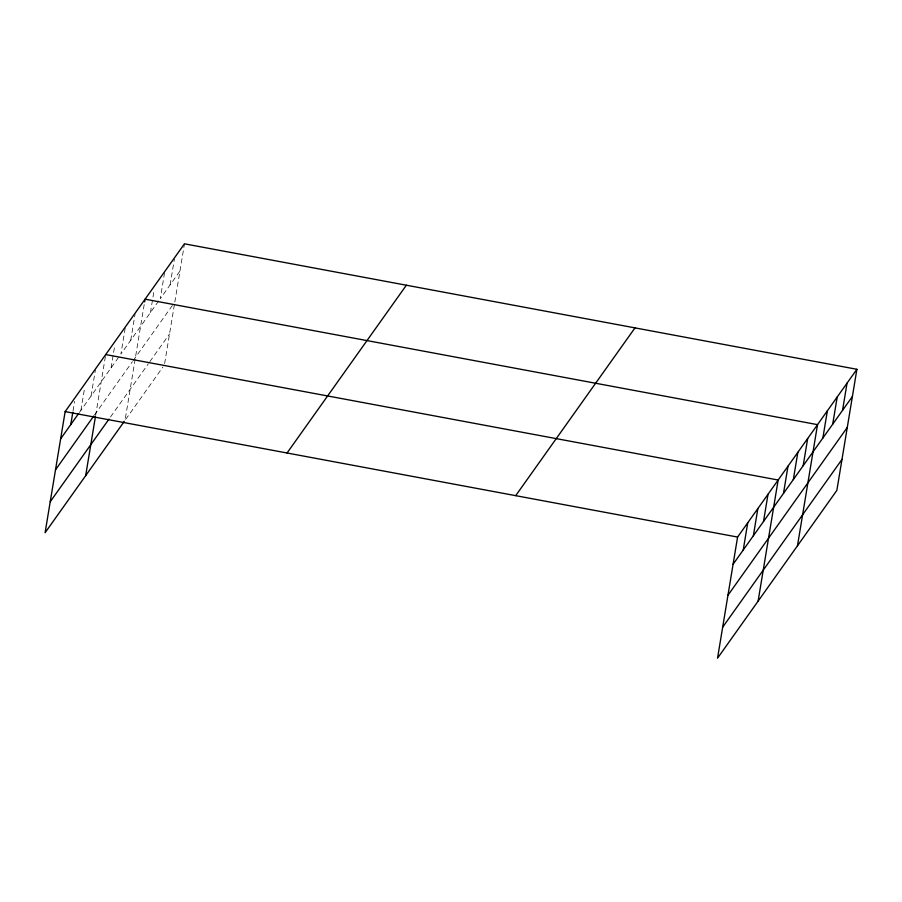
<?xml version="1.0" encoding="UTF-8"?>
<svg xmlns="http://www.w3.org/2000/svg" width="902" height="902" viewBox="0 0 902 902"><rect width="100%" height="100%" fill="white"/><g stroke="black" fill="none" stroke-linecap="round" stroke-linejoin="round"><path stroke-width="0.68" stroke-dasharray="4.51 3.38" d="M73.039 410.94L74.618 401.424M80.932 410.297L84.529 388.514M91.068 396.034L95.353 370.17M95.623 415.529L105.489 355.907M111.059 367.926L114.655 346.154M125.175 328.227L120.902 354.091L158.752 300.851M130.745 340.246L135.018 314.381M144.185 304.628L125.04 420.298L162.901 367.058M150.431 312.566L154.028 290.782M164.547 272.855L160.274 298.72L179.96 271.04M170.117 284.874L174.39 259.021M164.638 363.585L174.593 303.41M174.83 302.023L184.459 243.811M79.365 412.485L119.38 356.211M94.518 414.954L132.425 361.646M133.18 360.586L172.553 305.214M110.484 416.995L148.345 363.765M149.856 361.634L169.542 333.943"/><path stroke-width="1.35" d="M856.9 369.29L737.588 537.062L717.541 658.189L836.853 490.406L856.9 369.29L184.459 243.811L65.147 411.594L45.1 532.71L124.284 421.369M70.784 424.56L72.814 412.304M85.667 475.67L95.386 416.927M144.636 301.899L145.087 299.182L817.528 424.65L797.481 545.766M743.225 550.028L747.735 522.81M753.362 535.765L757.872 508.548M763.509 521.503L768.008 494.285M758.108 601.138L778.155 480.022L105.714 354.554M783.488 493.405L787.998 466.176M793.332 479.56L797.842 452.342M803.175 465.714L807.685 438.496M822.861 438.034L827.371 410.816M832.704 424.188L837.214 396.97M842.547 410.342L847.057 383.125M60.648 438.812L78.587 413.59M55.518 469.807L93.74 416.047M50.23 501.726L108.973 419.126M287.05 453.007L406.362 285.224M515.685 495.66L634.997 327.877M733.078 564.291L852.39 396.508M727.948 595.275L847.26 427.492M722.671 627.194L841.983 459.411M65.147 411.594L737.588 537.062"/></g></svg>
